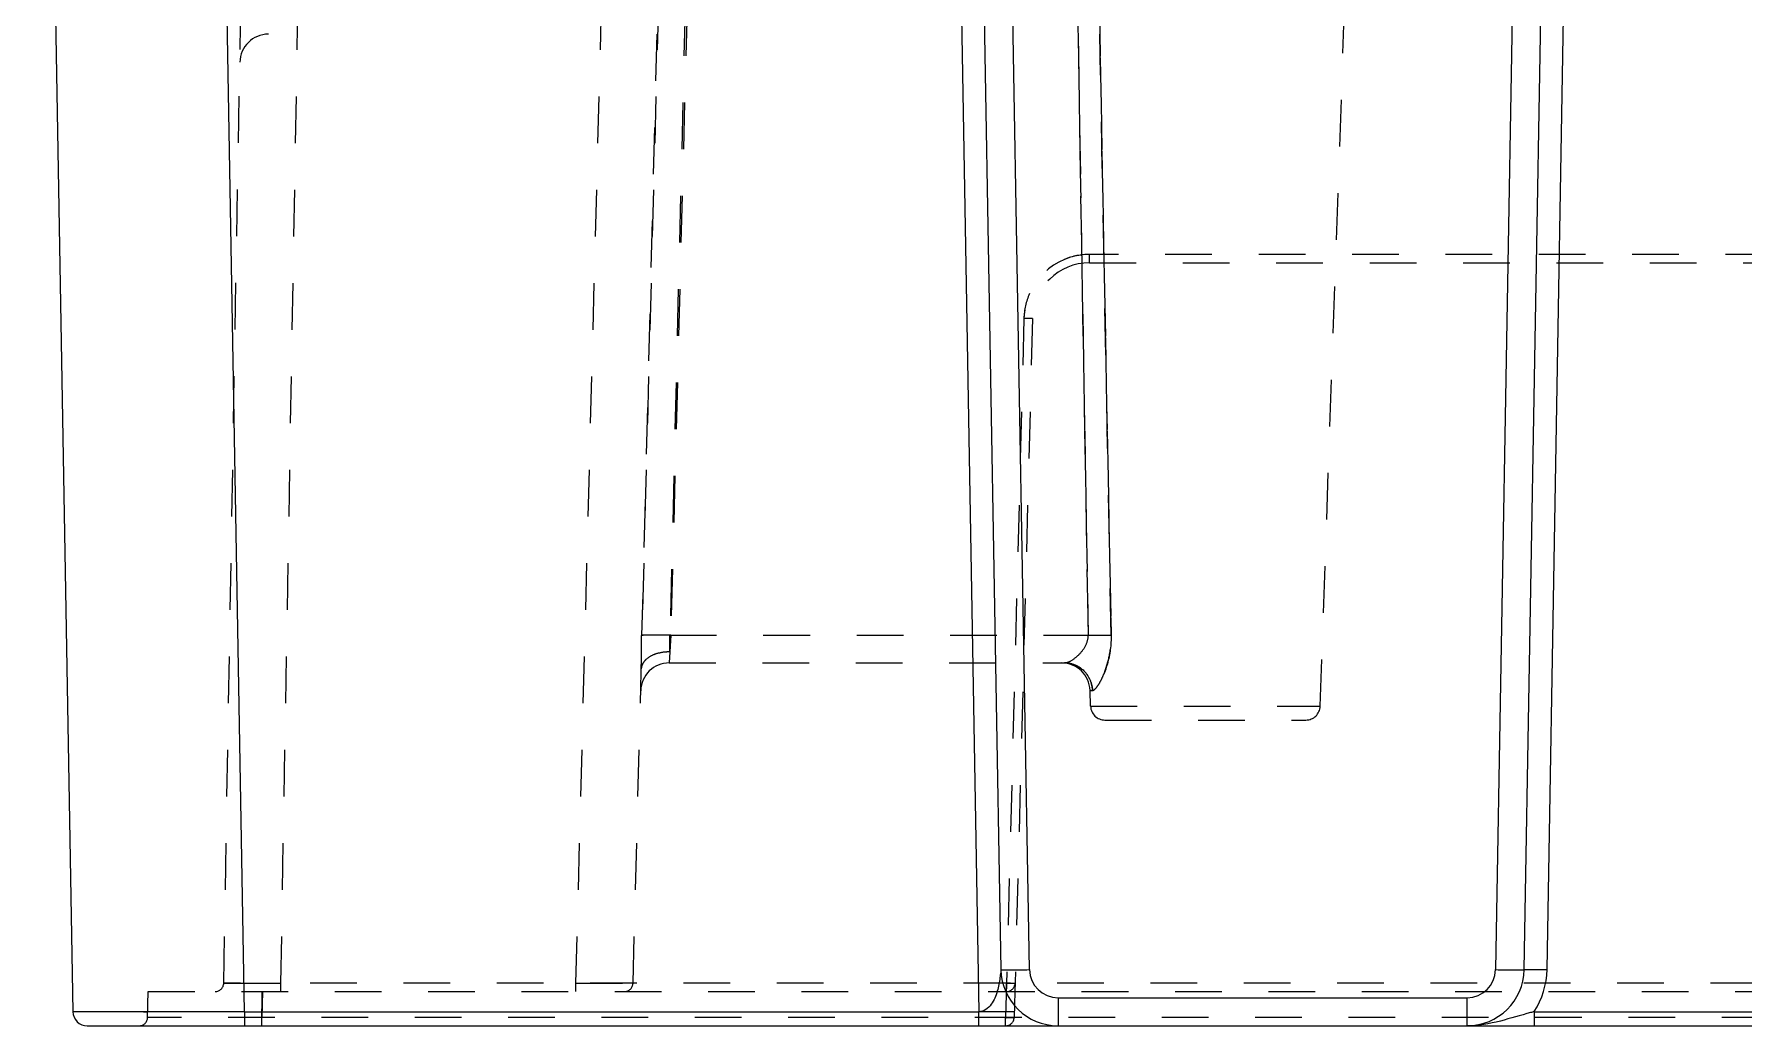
# Model space of a CAD drawing. Header units: millimetres. Extents: x -1265 to 1982, y -12197 to 1934.
# Drawn here: x -118.3 to -58.5, y -370.1 to -335.4 of the extents above; entities that cross this region are included whole.
import ezdxf

# ---------------------------------------------------------------- set-up
doc = ezdxf.new("R2010")
doc.units = ezdxf.units.MM
doc.header["$LTSCALE"] = 16.335
doc.linetypes.add('HIDDEN', pattern=[0.2, 0.1, -0.1])
doc.layers.get('0').update_dxf_attribs({"linetype": 'CONTINUOUS'})
doc.layers.add('DEFAULT_2', color=8, linetype='HIDDEN')

msp = doc.modelspace()

# ---------------------------------------------------------------- linework, layer by layer
at = {"color": 7, "linetype": 'Continuous'}
for p, q in [((-85.823, -291.102), (-84.478, -368.137)), ((-83.478, -368.137), (-84.823, -291.102)), ((-65.823, -291.102), (-67.167, -368.137)), ((-66.167, -368.137), (-64.823, -291.102)), ((-118.309, -291.888), (-116.952, -369.611)), ((-110.953, -369.611), (-112.31, -291.888)), ((-86.588, -293.067), (-85.252, -369.611)), ((-65.368, -368.137), (-64.057, -293.067)), ((-83.991, -368.91), (-84.002, -369.357)), ((-82.478, -369.12), (-82.478, -370.102)), ((-82.478, -369.12), (-68.167, -369.12)), ((-68.167, -370.102), (-68.167, -369.12)), ((-114.352, -369.614), (-114.48, -369.614)), ((-110.953, -369.611), (-110.953, -370.102)), ((-110.953, -369.611), (-85.252, -369.611)), ((-85.252, -370.102), (-85.252, -369.611)), ((-65.817, -369.611), (-65.817, -370.102)), ((-65.817, -369.611), (1.53, -369.611)), ((-116.453, -370.102), (297.807, -370.102))]:
    msp.add_line(p, q, dxfattribs=at)
for centre, radius, start, end in [((-82.478, -368.102), 2, 181, 270), ((-82.478, -368.12), 1, 181, 270), ((-68.167, -368.102), 2, 270, 359), ((-68.167, -368.12), 1, 270, 359), ((-68.157, -368.088), 2.79, 327.07082, 358.99907), ((-116.453, -369.602), 0.5, 181.00003, 270.00096), ((-64.042, -376.972), 7.572, 103.556, 104.53501)]:
    msp.add_arc(centre, radius, start, end, dxfattribs=at)
for points, knots in [([(-84.478, -368.137), (-84.478, -368.166), (-84.494, -368.26), (-84.511, -368.432), (-84.548, -368.656), (-84.602, -368.895), (-84.686, -369.133), (-84.846, -369.424), (-85.083, -369.613), (-85.252, -369.611)], [0, 0, 0, 0, 0.04919, 0.159719, 0.292168, 0.432091, 0.572987, 0.713855, 1, 1, 1, 1]), ([(-84.478, -368.137), (-84.478, -368.139), (-84.468, -368.138), (-84.457, -368.141), (-84.432, -368.141), (-84.384, -368.143), (-84.3, -368.144), (-84.175, -368.145), (-84.02, -368.144), (-83.785, -368.142), (-83.602, -368.139), (-83.478, -368.137)], [0, 0, 0, 0, 0.004999, 0.019229, 0.042669, 0.075191, 0.166913, 0.293241, 0.451112, 0.629887, 1, 1, 1, 1]), ([(-67.167, -368.137), (-67.044, -368.139), (-66.861, -368.142), (-66.625, -368.144), (-66.471, -368.145), (-66.346, -368.144), (-66.262, -368.143), (-66.213, -368.141), (-66.188, -368.141), (-66.177, -368.138), (-66.168, -368.139), (-66.167, -368.137)], [0, 0, 0, 0, 0.370113, 0.548888, 0.706759, 0.833087, 0.924809, 0.957331, 0.980771, 0.995001, 1, 1, 1, 1]), ([(-66.167, -368.137), (-66.167, -368.136), (-66.16, -368.136), (-66.151, -368.134), (-66.131, -368.134), (-66.092, -368.132), (-66.025, -368.132), (-65.925, -368.131), (-65.801, -368.132), (-65.613, -368.133), (-65.466, -368.135), (-65.368, -368.137)], [0, 0, 0, 0, 0.004999, 0.019229, 0.042669, 0.075191, 0.166913, 0.293241, 0.451112, 0.629887, 1, 1, 1, 1]), ([(-115.807, -369.614), (-115.894, -369.614), (-116.058, -369.614), (-116.288, -369.614), (-116.484, -369.614), (-116.647, -369.613), (-116.761, -369.613), (-116.834, -369.612), (-116.876, -369.612), (-116.907, -369.611), (-116.932, -369.613), (-116.943, -369.609), (-116.952, -369.612), (-116.952, -369.611)], [0, 0, 0, 0, 0.228359, 0.429195, 0.601361, 0.743712, 0.855227, 0.899249, 0.93538, 0.96357, 0.983769, 0.995927, 1, 1, 1, 1]), ([(-114.48, -369.614), (-114.603, -369.614), (-115.045, -369.615), (-115.488, -369.615), (-115.807, -369.614)], [0, 0, 0, 0, 0.278611, 1, 1, 1, 1]), ([(-110.953, -369.611), (-111.253, -369.611), (-112.386, -369.613), (-113.518, -369.614), (-114.352, -369.614)], [0, 0, 0, 0, 0.264394, 1, 1, 1, 1]), ([(-65.943, -369.642), (-66.297, -369.734), (-67.018, -369.964), (-67.774, -370.102), (-68.167, -370.102)], [0, 0, 0, 0, 0.481598, 1, 1, 1, 1])]:
    msp.add_open_spline(points, degree=3, knots=knots, dxfattribs=at)
at = {"layer": 'DEFAULT_2', "color": 8, "linetype": 'HIDDEN'}
for p, q in [((-111.676, -368.607), (-110.34, -292.085)), ((-109.676, -368.61), (-108.34, -292.076)), ((-99.352, -368.61), (-97.348, -292.076)), ((-97.352, -368.61), (-95.348, -292.076)), ((-94.505, -292.067), (-96.06, -356.437)), ((-94.349, -292.067), (-96.034, -356.437)), ((-73.306, -358.92), (-70.971, -292.067)), ((-96.521, -335.402), (-97.051, -356.443)), ((-96.521, -335.402), (-97.051, -356.443)), ((-81.781, -335.402), (-81.427, -356.437)), ((-81.781, -335.402), (-81.427, -356.437)), ((-80.623, -356.437), (-81.019, -335.402)), ((-80.623, -356.437), (-81.019, -335.402)), ((-81.375, -343.402), (-81.375, -343.107)), ((128.729, -343.107), (-81.375, -343.107)), ((-81.375, -343.402), (128.729, -343.402)), ((-83.674, -345.347), (-84.314, -369.807)), ((-83.374, -345.35), (-83.991, -368.91)), ((-96.034, -356.437), (-96.085, -357.402)), ((-96.06, -356.437), (-81.427, -356.437)), ((-96.085, -357.402), (-82.251, -357.402)), ((-81.34, -358.92), (-81.359, -358.367)), ((-81.359, -358.367), (-81.273, -358.367)), ((-81.34, -358.92), (-73.306, -358.92)), ((-80.839, -359.402), (-73.807, -359.402)), ((-114.339, -369.807), (-114.323, -368.902)), ((-114.323, -368.902), (295.677, -368.902)), ((-110.339, -370.102), (-110.331, -368.902)), ((-110.323, -368.902), (-110.339, -369.807)), ((0.793, -368.607), (-109.676, -368.607)), ((-109.676, -368.902), (-109.676, -368.61)), ((-99.352, -368.902), (-99.352, -368.61)), ((-84.283, -368.902), (-84.283, -368.607)), ((-114.48, -369.614), (-114.352, -369.614)), ((-84.309, -369.611), (-85.252, -369.611)), ((-84.314, -370.102), (-84.309, -369.611)), ((-84.002, -369.357), (-84.014, -369.81)), ((10.991, -369.807), (-114.339, -369.807)), ((-84.314, -370.102), (-84.314, -369.807))]:
    msp.add_line(p, q, dxfattribs=at)
for centre, radius, start, end in [((18756.447, -29.252), 18840.716, 180.7992626, 180.9950392), ((15443.979, -54.58), 15527.537, 180.87635, 181.1139072), ((18608.161, -31.638), 18692.41, 180.8035019, 180.9956204), ((15332.273, -56.612), 15415.812, 180.8814656, 181.1144253), ((-110.113, -336.402), 1, 90, 179), ((-81.374, -345.408), 2.3, 90.00611, 178.50001), ((-81.375, -345.402), 2, 90, 178.5), ((-96.085, -358.402), 1, 90, 178.5), ((-82.358, -358.402), 1, 2, 90), ((-80.84, -358.902), 0.5, 182, 270), ((-73.806, -358.902), 0.5, 270, 358), ((-111.976, -368.602), 0.3, 270, 359), ((-111.343, 257.515), 626.124, 270.023125, 270.152526), ((-110.797, 48.796), 417.407, 269.95971, 270.15377), ((-97.912, -98.906), 269.707, 269.8566, 269.99438), ((-97.652, -368.602), 0.3, 270.00073, 358.50002), ((-84.283, -368.602), 0.3, 270, 358.5), ((-114.639, -369.802), 0.3, 270, 359), ((-84.314, -369.802), 0.3, 270, 358.5)]:
    msp.add_arc(centre, radius, start, end, dxfattribs=at)
for points in [[(-81.375, -343.107), (-81.671, -343.107), (-81.973, -343.167), (-82.247, -343.279)], [(-83.479, -344.479), (-83.598, -344.751), (-83.666, -345.051), (-83.674, -345.347)], [(-96.065, -357.019), (-96.062, -356.96), (-96.061, -356.901), (-96.062, -356.842)], [(-81.412, -357.893), (-81.494, -357.749), (-81.618, -357.622), (-81.761, -357.539)]]:
    msp.add_open_spline(points, degree=3, dxfattribs=at)
for points, knots in [([(-83.374, -345.35), (-83.374, -345.352), (-83.386, -345.349), (-83.398, -345.352), (-83.428, -345.351), (-83.482, -345.352), (-83.566, -345.35), (-83.637, -345.348), (-83.674, -345.347)], [0, 0, 0, 0, 0.019151, 0.075112, 0.166838, 0.293173, 0.629845, 1, 1, 1, 1]), ([(-97.064, -357.609), (-97.062, -357.516), (-97.058, -357.128), (-97.059, -356.739), (-97.051, -356.443)], [0, 0, 0, 0, 0.237334, 1, 1, 1, 1]), ([(-96.06, -356.437), (-96.172, -356.434), (-96.39, -356.431), (-96.684, -356.427), (-96.901, -356.434), (-97.015, -356.434), (-97.051, -356.443)], [0, 0, 0, 0, 0.339726, 0.658102, 0.888283, 1, 1, 1, 1]), ([(-96.06, -356.437), (-96.172, -356.434), (-96.39, -356.431), (-96.684, -356.427), (-96.901, -356.434), (-97.015, -356.434), (-97.051, -356.443)], [0, 0, 0, 0, 0.339726, 0.658102, 0.888283, 1, 1, 1, 1]), ([(-96.034, -356.437), (-96.158, -356.434), (-96.34, -356.43), (-96.576, -356.428), (-96.73, -356.428), (-96.855, -356.43), (-96.94, -356.433), (-96.988, -356.437), (-97.013, -356.439), (-97.025, -356.442), (-97.034, -356.444), (-97.034, -356.446)], [0, 0, 0, 0, 0.369586, 0.548096, 0.705752, 0.831956, 0.923681, 0.956268, 0.979838, 0.994316, 1, 1, 1, 1]), ([(-96.062, -356.842), (-96.062, -356.81), (-96.064, -356.675), (-96.065, -356.539), (-96.06, -356.437)], [0, 0, 0, 0, 0.24091, 1, 1, 1, 1]), ([(-82.251, -357.402), (-82.217, -357.402), (-82.138, -357.382), (-81.962, -357.297), (-81.733, -357.115), (-81.499, -356.823), (-81.422, -356.564), (-81.427, -356.437)], [0, 0, 0, 0, 0.076086, 0.176926, 0.431868, 0.718355, 1, 1, 1, 1]), ([(-81.427, -356.437), (-81.352, -356.436), (-81.084, -356.433), (-80.815, -356.431), (-80.623, -356.437)], [0, 0, 0, 0, 0.28246, 1, 1, 1, 1]), ([(-81.427, -356.437), (-81.354, -356.436), (-81.087, -356.433), (-80.819, -356.431), (-80.623, -356.437)], [0, 0, 0, 0, 0.269214, 1, 1, 1, 1]), ([(-81.273, -358.367), (-81.24, -358.367), (-81.163, -358.306), (-81.068, -358.178), (-80.957, -357.982), (-80.806, -357.636), (-80.657, -357.118), (-80.619, -356.67), (-80.623, -356.437)], [0, 0, 0, 0, 0.046568, 0.126126, 0.234325, 0.364131, 0.666516, 1, 1, 1, 1]), ([(-80.623, -356.437), (-80.621, -356.561), (-80.638, -357.023), (-80.749, -357.482), (-80.878, -357.796)], [0, 0, 0, 0, 0.267304, 1, 1, 1, 1]), ([(-80.623, -356.437), (-80.621, -356.561), (-80.638, -357.023), (-80.749, -357.482), (-80.878, -357.796)], [0, 0, 0, 0, 0.267305, 1, 1, 1, 1]), ([(-96.539, -357.086), (-96.576, -357.098), (-96.712, -357.146), (-96.839, -357.223), (-96.913, -357.297)], [0, 0, 0, 0, 0.272722, 1, 1, 1, 1]), ([(-96.065, -357.019), (-96.104, -357.018), (-96.264, -357.022), (-96.423, -357.051), (-96.539, -357.086)], [0, 0, 0, 0, 0.24298, 1, 1, 1, 1]), ([(-96.913, -357.297), (-96.936, -357.321), (-97.012, -357.409), (-97.062, -357.525), (-97.064, -357.609)], [0, 0, 0, 0, 0.282483, 1, 1, 1, 1]), ([(-82.251, -357.402), (-82.006, -357.402), (-81.612, -357.565), (-81.339, -357.992), (-81.277, -358.244), (-81.273, -358.367)], [0, 0, 0, 0, 0.49213, 0.752754, 1, 1, 1, 1]), ([(-81.761, -357.539), (-81.8, -357.517), (-81.953, -357.441), (-82.125, -357.402), (-82.251, -357.402)], [0, 0, 0, 0, 0.261764, 1, 1, 1, 1]), ([(-81.273, -358.367), (-81.274, -358.328), (-81.291, -358.163), (-81.349, -358.002), (-81.412, -357.893)], [0, 0, 0, 0, 0.237981, 1, 1, 1, 1]), ([(-111.676, -368.607), (-111.676, -368.611), (-111.654, -368.604), (-111.633, -368.611), (-111.58, -368.608), (-111.516, -368.611), (-111.432, -368.61), (-111.289, -368.611), (-111.072, -368.611), (-110.773, -368.612), (-110.432, -368.611), (-110.061, -368.611), (-109.806, -368.61), (-109.676, -368.61)], [0, 0, 0, 0, 0.005021, 0.019808, 0.043995, 0.077208, 0.119071, 0.169211, 0.292816, 0.444348, 0.617426, 0.804995, 1, 1, 1, 1]), ([(-111.09, -368.611), (-111.173, -368.611), (-111.289, -368.611), (-111.432, -368.61), (-111.516, -368.611), (-111.58, -368.608), (-111.633, -368.611), (-111.654, -368.604), (-111.676, -368.611), (-111.676, -368.607)], [0, 0, 0, 0, 0.422124, 0.593355, 0.736324, 0.849749, 0.932352, 0.982854, 1, 1, 1, 1]), ([(-111.676, -368.607), (-111.676, -368.611), (-111.663, -368.606), (-111.652, -368.609), (-111.625, -368.608), (-111.582, -368.609), (-111.515, -368.609), (-111.432, -368.609), (-111.288, -368.609), (-111.071, -368.61), (-110.773, -368.609), (-110.431, -368.609), (-110.061, -368.608), (-109.806, -368.608), (-109.676, -368.607)], [0, 0, 0, 0, 0.005017, 0.011214, 0.019809, 0.044003, 0.077224, 0.119097, 0.169244, 0.292862, 0.444394, 0.617463, 0.805016, 1, 1, 1, 1]), ([(-111.09, -368.61), (-111.172, -368.61), (-111.288, -368.609), (-111.432, -368.609), (-111.515, -368.609), (-111.582, -368.609), (-111.625, -368.608), (-111.652, -368.609), (-111.663, -368.606), (-111.676, -368.611), (-111.676, -368.607)], [0, 0, 0, 0, 0.422102, 0.593335, 0.736312, 0.849749, 0.932362, 0.961709, 0.98287, 1, 1, 1, 1]), ([(-99.352, -368.61), (-99.222, -368.611), (-98.967, -368.611), (-98.597, -368.612), (-98.255, -368.613), (-97.956, -368.613), (-97.739, -368.613), (-97.594, -368.613), (-97.51, -368.613), (-97.446, -368.611), (-97.394, -368.614), (-97.373, -368.607), (-97.352, -368.613), (-97.352, -368.61)], [0, 0, 0, 0, 0.194681, 0.382673, 0.555627, 0.707092, 0.831367, 0.881854, 0.923853, 0.956884, 0.980705, 0.995135, 1, 1, 1, 1]), ([(-97.352, -368.61), (-97.352, -368.613), (-97.373, -368.607), (-97.394, -368.614), (-97.446, -368.611), (-97.51, -368.613), (-97.594, -368.613), (-97.739, -368.613), (-97.855, -368.613), (-97.938, -368.613)], [0, 0, 0, 0, 0.016611, 0.065875, 0.147201, 0.259968, 0.403355, 0.575719, 1, 1, 1, 1]), ([(-84.283, -368.607), (-84.257, -368.608), (-84.171, -368.61), (-84.084, -368.612), (-84.023, -368.612)], [0, 0, 0, 0, 0.297758, 1, 1, 1, 1]), ([(-84.023, -368.612), (-84.013, -368.612), (-84.005, -368.608), (-83.983, -368.613), (-83.983, -368.61)], [0, 0, 0, 0, 0.742348, 1, 1, 1, 1]), ([(-84.009, -369.614), (-84.009, -369.615), (-84.021, -369.613), (-84.034, -369.616), (-84.063, -369.615), (-84.118, -369.615), (-84.202, -369.613), (-84.272, -369.612), (-84.309, -369.611)], [0, 0, 0, 0, 0.019151, 0.075113, 0.16684, 0.293174, 0.629844, 1, 1, 1, 1]), ([(-84.314, -369.807), (-84.289, -369.808), (-84.204, -369.81), (-84.118, -369.812), (-84.058, -369.812)], [0, 0, 0, 0, 0.295362, 1, 1, 1, 1]), ([(-84.058, -369.812), (-84.047, -369.812), (-84.038, -369.807), (-84.014, -369.814), (-84.014, -369.81)], [0, 0, 0, 0, 0.741647, 1, 1, 1, 1])]:
    msp.add_open_spline(points, degree=3, knots=knots, dxfattribs=at)

doc.saveas('drawing.dxf')
